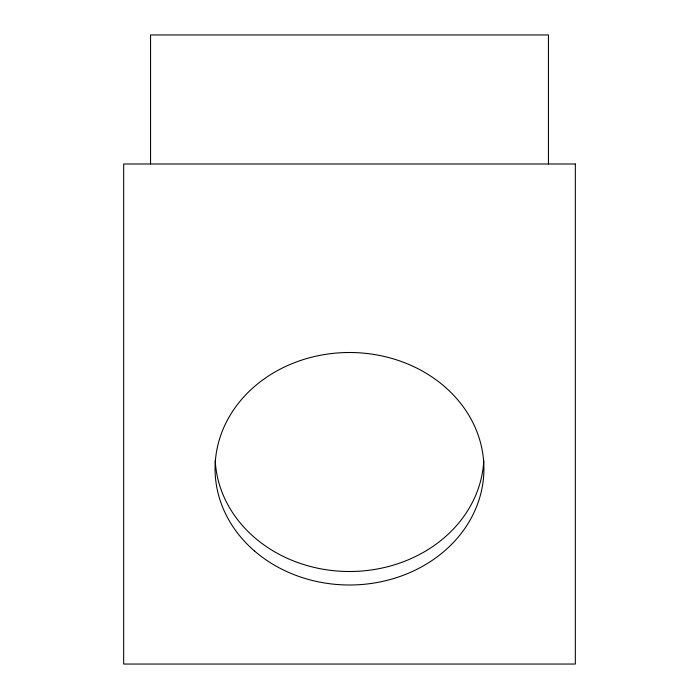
<?xml version="1.0" encoding="UTF-8"?>
<svg xmlns="http://www.w3.org/2000/svg" width="699" height="699" viewBox="0 0 699 699"><rect width="100%" height="100%" fill="white"/><g stroke="black" fill="none" stroke-linecap="round" stroke-linejoin="round"><path stroke-width="1.05" d="M548.444 163.994L548.444 34.95L150.556 34.95L150.556 163.994M483.778 460.65A134.426 116.244 0 0 1 349.5 571.502A134.426 116.244 0 0 1 215.222 460.65M575.329 163.994L123.671 163.994L123.671 664.05L575.329 664.05L575.329 163.994M254.445 550.952A134.426 116.244 0 0 0 479.339 498.841A134.426 116.244 0 0 0 314.707 356.464A134.426 116.244 0 0 0 254.445 550.952"/></g></svg>
